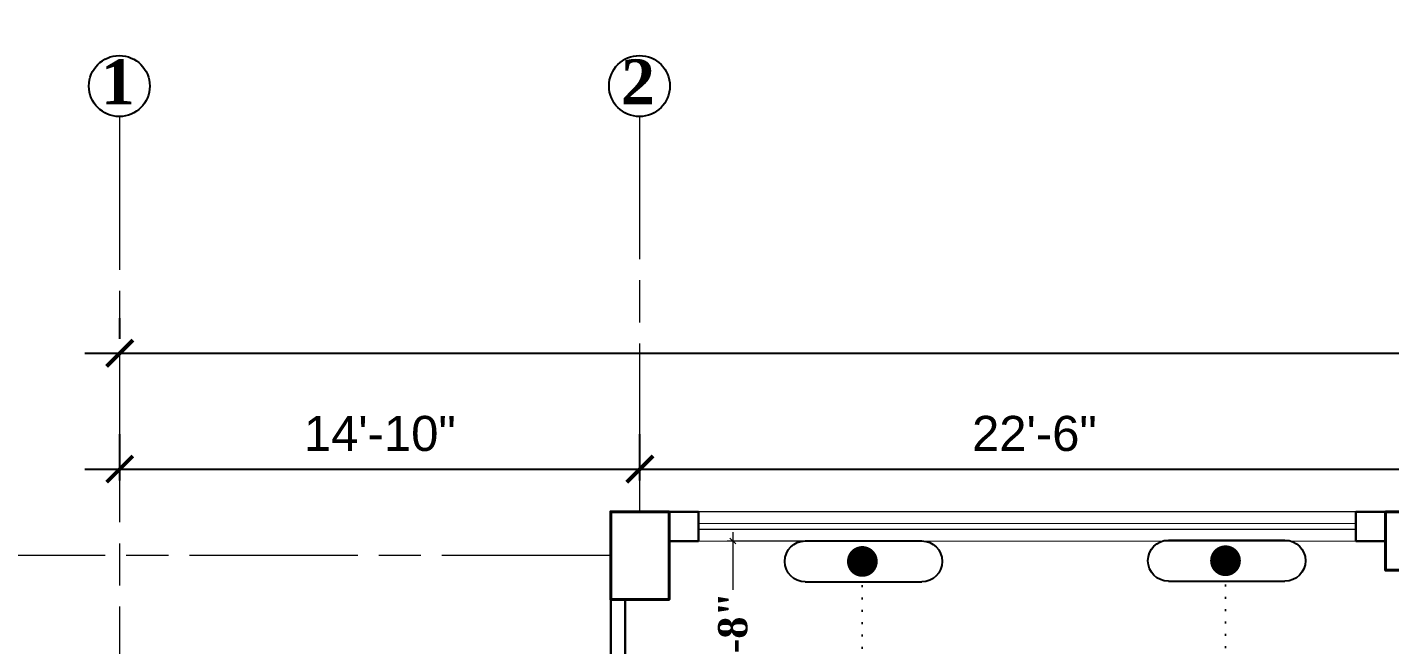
# Model space of a CAD drawing. Header units: inches. Extents: x -12 to 20935469, y -1604 to 24729220.
# Drawn here: x 20824022.1 to 20824488.3, y 24646146.2 to 24646357.5 of the extents above; entities that cross this region are included whole.
import ezdxf

# ---------------------------------------------------------------- set-up
doc = ezdxf.new("R2010")
doc.units = ezdxf.units.IN
doc.header["$LTSCALE"] = 0.03
doc.header["$MEASUREMENT"] = 0
doc.header["$PDMODE"] = 32
doc.header["$PDSIZE"] = 15
doc.linetypes.add('ACAD_ISO08W100', pattern=[36, 24, -3, 6, -3])
doc.linetypes.add('DOT', pattern=[0.25, 0, -0.25])
for name, color, linetype, lineweight in [('column', 1, 'Continuous', 40), ('Dim Line', 252, 'Continuous', 13), ('Grid Line', 252, 'Continuous', 18), ('line', 7, 'Continuous', 9), ('Main Wall', 7, 'Continuous', 30), ('wind.', 150, 'Continuous', 20)]:
    doc.layers.add(name, color=color, linetype=linetype, lineweight=lineweight)
for name, color, linetype in [('DIM TEXT 2025', 7, 'Continuous'), ('TEXT', 7, 'Continuous'), ('w', 188, 'DOT')]:
    doc.layers.add(name, color=color, linetype=linetype)
doc.styles.add('RomanS', font='arial.ttf', dxfattribs={"height": 12})
doc.styles.get("Standard").update_dxf_attribs({"font": 'timesbd.ttf'})
doc.dimstyles.new('Aec_Arch_I', dxfattribs={"dimscale": 96, "dimtxt": 12, "dimasz": 0.09375, "dimexe": 0.125, "dimexo": 0.125, "dimgap": 0.0625, "dimtad": 1, "dimdec": 0, "dimzin": 3, "dimdsep": 46, "dimlunit": 4, "dimtxsty": 'RomanS', "dimblk1": 'ARCHTICK', "dimblk2": 'ARCHTICK', "dimsah": 1, "dimcen": 0.09375, "dimdle": 0.125, "dimadec": 0, "dimazin": 0, "dimtfac": 0.75, "dimtdec": 0, "dimtmove": 2, "dimatfit": 3, "dimldrblk": 'ARCHTICK', "dimfxl": 1, "dimfrac": 1, "dimtolj": 1, "dimtzin": 0, "dimarcsym": 0})
doc.dimstyles.new('arch grid', dxfattribs={"dimtxt": 250, "dimasz": 100, "dimexe": 10, "dimexo": 10, "dimgap": 0.09, "dimtad": 0, "dimdec": 0, "dimzin": 0, "dimdsep": 46, "dimtxsty": 'Standard', "dimblk": 'DOT', "dimcen": 50, "dimdle": 50, "dimclrd": 256, "dimclre": 256, "dimadec": 0, "dimazin": 0, "dimtfac": 1, "dimtdec": 0, "dimtofl": 0, "dimtmove": 0, "dimatfit": 3, "dimldrblk": 'DOT', "dimfxl": 200, "dimfxlon": 1, "dimtolj": 1, "dimtzin": 0, "dimlwd": -1, "dimlwe": -1, "dimarcsym": 1})
doc.dimstyles.new('Standard 8', dxfattribs={"dimtxt": 7, "dimasz": 2, "dimexe": 2, "dimexo": 2, "dimgap": 2, "dimtad": 0, "dimdec": 0, "dimzin": 3, "dimdsep": 46, "dimlunit": 4, "dimtxsty": 'Standard', "dimblk": 'OBLIQUE', "dimcen": 3, "dimdle": 3, "dimclrd": 256, "dimclre": 256, "dimclrt": 256, "dimadec": 0, "dimazin": 0, "dimtfac": 1, "dimtdec": 0, "dimtix": 1, "dimtofl": 0, "dimtmove": 0, "dimatfit": 0, "dimldrblk": 'OBLIQUE', "dimfxl": 1, "dimtolj": 1, "dimtzin": 0, "dimlwd": -1, "dimlwe": -1, "dimarcsym": 0})

# ---------------------------------------------------------------- blocks, each defined once
blk = doc.blocks.new('_Oblique')
at = {"color": 0, "linetype": 'ByBlock', "lineweight": -2}
blk.add_line((-0.5, -0.5), (0.5, 0.5), dxfattribs=at)
blk = doc.blocks.new('*D222')
at = {"layer": 'Defpoints', "color": 0, "transparency": 16777216}
for p in [(20824263.56, 24646181.71), (20824304.74, 24646181.71), (20824304.76, 24646114.08)]:
    blk.add_point(p, dxfattribs=at)
at = {"layer": 'DIM TEXT 2025', "lineweight": 0, "transparency": 16777216}
for p, q in [((20824263.56, 24646184.71), (20824263.56, 24646165.01)), ((20824304.74, 24646181.71), (20824261.56, 24646181.71)), ((20824263.56, 24646111.08), (20824263.56, 24646130.78)), ((20824304.76, 24646114.08), (20824261.56, 24646114.08))]:
    blk.add_line(p, q, dxfattribs=at)
at = {"layer": 'DIM TEXT 2025', "lineweight": 0, "transparency": 16777216, "xscale": 2, "yscale": 2, "zscale": 2}
for p, rotation in [((20824263.56, 24646181.71), 90), ((20824263.56, 24646114.08), 270)]:
    blk.add_blockref('_Oblique', p, dxfattribs=dict(at, rotation=rotation))
at = {"layer": 'DIM TEXT 2025', "lineweight": 0, "transparency": 16777216, "insert": (20824263.56, 24646147.89), "char_height": 10, "attachment_point": 5, "rotation": 90}
blk.add_mtext('\\A1;5\'-8"', dxfattribs=at)
blk = doc.blocks.new('FDDF')
at = {"layer": 'line', "color": 6, "linetype": 'Continuous', "lineweight": 25, "ltscale": 50}
for p, q in [((7351582.6, 3307777.3), (7351582.6, 3307351.8)), ((7351732.3, 3307777.3), (7351732.3, 3307351.8))]:
    blk.add_line(p, q, dxfattribs=at)
at = {"layer": 'line', "color": 6, "linetype": 'Continuous', "lineweight": 40, "ltscale": 50, "const_width": 56.1}
blk.add_lwpolyline([(7351657.4, 3307596.9, 1), (7351657.4, 3307540.8, 1)], format="xyb", close=True, dxfattribs=at)
at = {"layer": 'line', "color": 6, "linetype": 'Continuous', "lineweight": 25, "ltscale": 50}
for centre, start, end in [((7351657.4, 3307777.3), 0, 180), ((7351657.4, 3307351.8), 180, 0)]:
    blk.add_arc(centre, 74.8, start, end, dxfattribs=at)
blk = doc.blocks.new('_ArchTick')
at = {"color": 0, "linetype": 'ByBlock', "lineweight": 35, "const_width": 0.15}
blk.add_lwpolyline([(-0.5, -0.5), (0.5, 0.5)], dxfattribs=at)
blk = doc.blocks.new('*D336')
at = {"layer": 'Defpoints', "color": 0, "transparency": 16777216}
for p in [(20820322.25, 24639400.93), (20820144.28, 24639385.03), (20820322.25, 24639385.03)]:
    blk.add_point(p, dxfattribs=at)
at = {"layer": 'Dim Line', "color": 0, "lineweight": -2, "transparency": 16777216}
for p, q in [((20820144.28, 24639397.03), (20820144.28, 24639412.93)), ((20820322.25, 24639397.03), (20820322.25, 24639412.93)), ((20820132.28, 24639400.93), (20820334.25, 24639400.93))]:
    blk.add_line(p, q, dxfattribs=at)
at = {"layer": 'Dim Line', "color": 0, "lineweight": -2, "transparency": 16777216, "xscale": 9, "yscale": 9, "zscale": 9, "rotation": 180}
blk.add_blockref('_ArchTick', (20820144.28, 24639400.93), dxfattribs=at)
at = {"layer": 'Dim Line', "color": 0, "lineweight": -2, "transparency": 16777216, "xscale": 9, "yscale": 9, "zscale": 9}
blk.add_blockref('_ArchTick', (20820322.25, 24639400.93), dxfattribs=at)
at = {"layer": 'Dim Line', "color": 0, "transparency": 16777216, "insert": (20820233.26, 24639413.05), "char_height": 12, "attachment_point": 5, "style": 'RomanS'}
blk.add_mtext('\\A1;14\'-10"', dxfattribs=at)
blk = doc.blocks.new('*D337')
at = {"layer": 'Defpoints', "color": 0, "transparency": 16777216}
for p in [(20820592.25, 24639400.93), (20820592.25, 24639400.93), (20820322.25, 24639385.03)]:
    blk.add_point(p, dxfattribs=at)
at = {"layer": 'Dim Line', "color": 0, "lineweight": -2, "transparency": 16777216}
for p, q in [((20820322.25, 24639397.03), (20820322.25, 24639412.93)), ((20820310.25, 24639400.93), (20820604.25, 24639400.93))]:
    blk.add_line(p, q, dxfattribs=at)
at = {"layer": 'Dim Line', "color": 0, "lineweight": -2, "transparency": 16777216, "xscale": 9, "yscale": 9, "zscale": 9, "rotation": 180}
blk.add_blockref('_ArchTick', (20820322.25, 24639400.93), dxfattribs=at)
at = {"layer": 'Dim Line', "color": 0, "lineweight": -2, "transparency": 16777216, "xscale": 9, "yscale": 9, "zscale": 9}
blk.add_blockref('_ArchTick', (20820592.25, 24639400.93), dxfattribs=at)
at = {"layer": 'Dim Line', "color": 0, "transparency": 16777216, "insert": (20820457.25, 24639413.05), "char_height": 12, "attachment_point": 5, "style": 'RomanS'}
blk.add_mtext('\\A1;22\'-6"', dxfattribs=at)
blk = doc.blocks.new('*D329')
at = {"layer": 'Defpoints', "color": 0, "transparency": 16777216}
for p in [(20822147.72, 24639440.57), (20820144.28, 24639433.51), (20822147.72, 24639433.51)]:
    blk.add_point(p, dxfattribs=at)
at = {"layer": 'Dim Line', "color": 0, "lineweight": -2, "transparency": 16777216}
for p, q in [((20820144.28, 24639445.51), (20820144.28, 24639452.57)), ((20822147.72, 24639445.51), (20822147.72, 24639452.57)), ((20820132.28, 24639440.57), (20822159.72, 24639440.57))]:
    blk.add_line(p, q, dxfattribs=at)
at = {"layer": 'Dim Line', "color": 0, "lineweight": -2, "transparency": 16777216, "xscale": 9, "yscale": 9, "zscale": 9, "rotation": 180}
blk.add_blockref('_ArchTick', (20820144.28, 24639440.57), dxfattribs=at)
at = {"layer": 'Dim Line', "color": 0, "lineweight": -2, "transparency": 16777216, "xscale": 9, "yscale": 9, "zscale": 9}
blk.add_blockref('_ArchTick', (20822147.72, 24639440.57), dxfattribs=at)
at = {"layer": 'Dim Line', "color": 0, "transparency": 16777216, "insert": (20821146, 24639452.7), "char_height": 12, "attachment_point": 5, "style": 'RomanS'}
blk.add_mtext('\\A1;166\'-11"', dxfattribs=at)
blk = doc.blocks.new('*D363')
at = {"ltscale": 50, "transparency": 16777216}
for p, q in [((3479.24, 24649574.13), (3479.24, 24649400.75)), ((3479.42, 24649524.13), (3469.24, 24649524.13)), ((3479.42, 24649400.75), (3469.24, 24649400.75)), ((3479.24, 24649400.75), (3479.24, 8350.74))]:
    blk.add_line(p, q, dxfattribs=at)
at = {"layer": 'Defpoints', "color": 0, "ltscale": 50, "transparency": 16777216}
for p in [(20846678.15, 24649524.13), (3479.24, 24649400.75), (20846678.15, 24649400.75)]:
    blk.add_point(p, dxfattribs=at)
at = {"ltscale": 50, "transparency": 16777216, "xscale": 100, "yscale": 100, "zscale": 100}
for p, rotation in [((3479.24, 24649524.13), 90), ((3479.24, 24649400.75), 270)]:
    blk.add_blockref('_Oblique', p, dxfattribs=dict(at, rotation=rotation))
at = {"color": 0, "ltscale": 50, "transparency": 16777216, "insert": (3479.24, 3397.61), "char_height": 250, "attachment_point": 5, "rotation": 90}
blk.add_mtext('\\A1;{\\H8.57143x;300mm}', dxfattribs=at)
blk = doc.blocks.new('_Dot')
at = {"color": 0, "linetype": 'ByBlock', "lineweight": -2}
blk.add_line((-0.5, 0), (-1, 0), dxfattribs=at)
at = {"color": 0, "linetype": 'ByBlock', "const_width": 0.5}
blk.add_lwpolyline([(-0.25, 0, 1), (0.25, 0, 1)], format="xyb", close=True, dxfattribs=at)
blk = doc.blocks.new('GRID')
at = {"layer": 'Grid Line', "color": 252, "linetype": 'ACAD_ISO08W100', "lineweight": 9, "ltscale": 80, "true_color": 0x939598}
for p, q in [((20820144.28, 24639296.33), (20820144.28, 24639521.54)), ((20820322.25, 24639386.33), (20820322.25, 24639521.55)), ((20820312.11, 24639371.33), (20819943.28, 24639371.33))]:
    blk.add_line(p, q, dxfattribs=at)
at = {"layer": 'TEXT'}
for centre in [(20820144.14, 24639531.96), (20820322.11, 24639531.97)]:
    blk.add_circle(centre, 10.42, dxfattribs=at)
at = {"layer": 'TEXT', "char_height": 15.435, "width": 227.4581, "attachment_point": 8, "rotation": 0}
for s, insert in [('\\A1;1', (20820143.62, 24639525.66)), ('\\A1;2', (20820321.59, 24639525.67))]:
    blk.add_mtext(s, dxfattribs=dict(at, insert=insert))
at = {"layer": 'Dim Line'}
for base, p1, p2, picture, middle in [((20822147.72, 24639440.57), (20820144.28, 24639433.51), (20822147.72, 24639433.51), '*D329', (20821146, 24639452.7)), ((20820322.25, 24639400.93), (20820144.28, 24639385.03), (20820322.25, 24639385.03), '*D336', (20820233.26, 24639413.05)), ((20820592.25, 24639400.93), (20820322.25, 24639385.03), (20820592.25, 24639400.93), '*D337', (20820457.25, 24639413.05))]:
    dim = blk.add_linear_dim(base=base, p1=p1, p2=p2, dimstyle='Aec_Arch_I', dxfattribs=at)
    dim.commit()
    dim.dimension.update_dxf_attribs({"geometry": picture, "text_midpoint": middle})

msp = doc.modelspace()

# ---------------------------------------------------------------- linework, layer by layer
at = {"layer": 'column', "lineweight": 40, "ltscale": 20}
for points in [[(20824241.73, 24646191.73), (20824221.73, 24646191.73), (20824221.73, 24646161.73), (20824241.73, 24646161.73)], [(20824486.87, 24646191.73), (20824486.87, 24646171.73), (20824516.87, 24646171.73), (20824516.87, 24646191.73)]]:
    msp.add_lwpolyline(points, close=True, dxfattribs=at)
at = {"layer": 'Main Wall', "lineweight": 30}
for p, q in [((20824221.73, 24646131.73), (20824221.73, 24646161.73)), ((20824226.73, 24646131.73), (20824226.73, 24646161.73))]:
    msp.add_line(p, q, dxfattribs=at)
for points in [[(20824241.73, 24646191.73), (20824251.73, 24646191.73), (20824251.73, 24646181.7), (20824241.73, 24646181.7)], [(20824486.73, 24646191.73), (20824476.73, 24646191.73), (20824476.73, 24646181.7), (20824486.73, 24646181.7)]]:
    msp.add_lwpolyline(points, dxfattribs=at)
at = {"layer": 'w', "linetype": 'DOT', "lineweight": 30, "ltscale": 550, "transparency": 33554661}
for p, q in [((20824307.84, 24646174.73), (20824307.04, 24645813.6)), ((20824432.1, 24646174.99), (20824432.1, 24645813.91))]:
    msp.add_line(p, q, dxfattribs=at)
at = {"layer": 'wind.', "lineweight": 5}
for p, q in [((20824476.73, 24646191.73), (20824251.73, 24646191.73)), ((20824251.73, 24646187.76), (20824476.73, 24646187.83)), ((20824251.73, 24646185.76), (20824476.73, 24646185.83)), ((20824251.73, 24646181.7), (20824476.73, 24646181.74))]:
    msp.add_line(p, q, dxfattribs=at)

# ---------------------------------------------------------------- block references
msp.add_blockref('GRID', (3909.48, 6805.4))
at = {"layer": 'line', "color": 5, "xscale": -0.09369666655797602, "yscale": 0.09369666655797602, "zscale": 0.09369666655797602, "rotation": 89.9999999779558}
for p in [(21134216.02, 25335000.53), (21134340.28, 25335000.78)]:
    msp.add_blockref('FDDF', p, dxfattribs=at)

# ---------------------------------------------------------------- dimensions: what is measured, and where the dimension line sits
at = {"ltscale": 50}
dim = msp.add_linear_dim(base=(3479.24, 24649400.75), p1=(20846678.15, 24649524.13), p2=(20846678.15, 24649400.75), angle=90, text='{\\H8.57143x;300mm}', dimstyle='arch grid', override={"dimblk1": 'Oblique', "dimblk2": 'Oblique', "dimsah": 1, "dimfxl": 0.18}, dxfattribs=at)
dim.commit()
dim.dimension.update_dxf_attribs({"geometry": '*D363', "text_midpoint": (3479.24, 3397.61), "dimtype": 160})
at = {"layer": 'DIM TEXT 2025', "lineweight": 0}
dim = msp.add_linear_dim(base=(20824263.56, 24646181.71), p1=(20824304.76, 24646114.08), p2=(20824304.74, 24646181.71), angle=90, dimstyle='Standard 8', override={"dimtxt": 10, "dimexo": 0, "dimlwd": 0, "dimlwe": 0}, dxfattribs=at)
dim.commit()
dim.dimension.update_dxf_attribs({"geometry": '*D222', "text_midpoint": (20824263.56, 24646147.89), "dimtype": 160})

doc.saveas('drawing.dxf')
